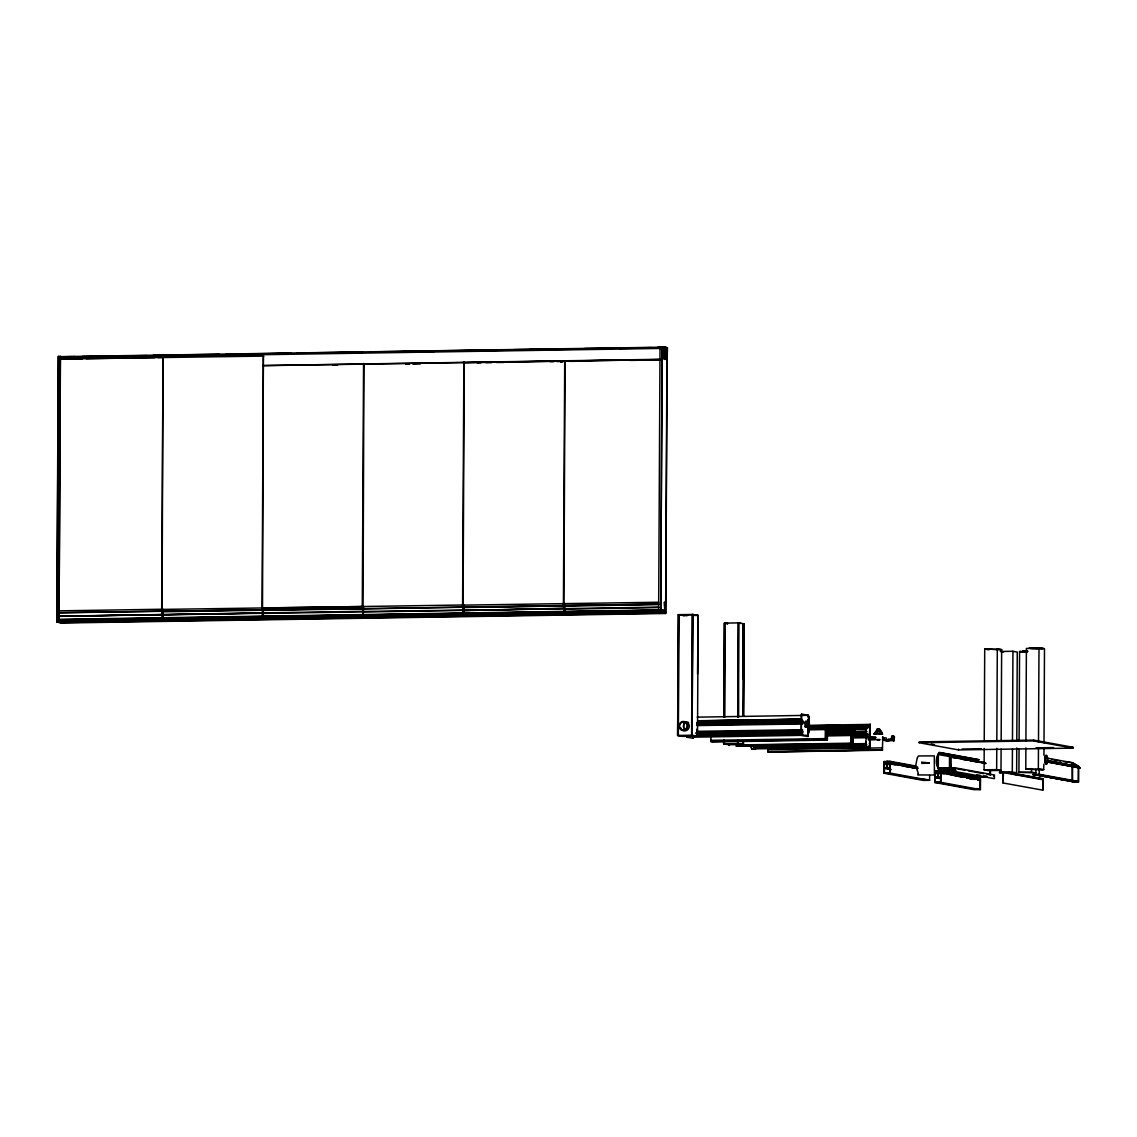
<?xml version="1.0" encoding="UTF-8"?>
<svg xmlns="http://www.w3.org/2000/svg" width="1137" height="1137" viewBox="0 0 1137 1137"><rect width="100%" height="100%" fill="white"/><g stroke="black" fill="none" stroke-linecap="round" stroke-linejoin="round"><path stroke-width="1.5" d="M807.412 725.378L807.057 722.805M884.145 761.932L889.93 761.293L915.64 766.011L918.398 773.473M941.109 772.705L938.764 772.762L938.778 771.071M947.491 771.81C936.206 768.811 945.614 772.549 934.841 771.128L934.77 782.498L974.125 789.689L980.421 789.59L980.464 779.485L940.867 772.293M262.519 607.94L263.329 608.053L263.272 616.993M362.746 606.533L161.454 609.418M463.057 605.111L463.214 614.037M1003.019 772.563L1002.976 782.952L1003.488 772.563L1042.842 779.755L1042.785 790.144L1042.828 778.689L1040.17 779.314M754.84 748.359L755.423 746.639L815.286 745.687M827.594 725.719L827.523 726.77M855.237 731.844L855.209 731.006M869.549 745.588L870.018 746.639L869.848 744.834M882.795 736.833L882.411 749.979M58.413 356.407L56.921 622.124L63.956 622.991M57.589 610.896L57.561 619.963L659.389 610.285M262.704 612.942L57.504 616.325L57.518 612.701L162.449 611.152M59.138 369.17L59.92 369.17L58.556 610.882M58.015 612.715L59.337 359.065L163.003 357.43L162.065 611.152M60.36 356.364L59.039 622.095L60.432 356.378L58.243 356.393L56.85 622.124L660.753 612.573L665.713 613.483L667.206 347.723L660.028 346.884L658.636 612.601M60.858 357.984L60.858 356.776L75.07 356.549M61.256 358.056L61.256 356.847M61.455 358.041L61.469 356.847M61.725 358.141L61.725 356.933M161.681 611.081L163.003 357.43M162.179 618.315L162.15 609.233L57.433 610.882L57.291 620.958M162.449 616.766L162.108 618.301M162.69 618.4L162.676 609.333M162.904 618.4L162.918 609.375M262.05 609.659L263.372 356.023L262.476 616.879M262.548 616.894L262.59 607.84M262.988 616.979L262.789 615.501M263.059 616.993L263.045 607.925M363.556 363.485L362.277 608.252L363.144 608.991M363.954 363.556L363.001 614.25M363.527 606.547L363.215 614.421L363.271 606.504M463.868 362.049L462.588 606.831L463.669 607.471M463.015 614.051L464.251 362.12M463.598 614.151L463.583 605.083M463.811 614.151L463.825 605.126M563.412 605.396L564.705 360.614M565.089 360.685L563.838 612.616L563.952 603.562L564.691 603.775L564.648 612.715M564.137 612.616L564.393 610.853L563.924 611.479M564.435 612.715L564.421 603.648M661.109 611.45L661.165 609.887M661.905 611.592L661.833 609.802M664.605 347.24L664.946 359.391L665.003 347.311L657.513 347.353M663.468 611.877L663.411 610.086M664.79 347.325L664.946 359.391M663.909 612.09L663.951 613.056L60.162 622.579M665.472 347.396L665.813 359.548L665.87 347.467M664.278 602.24L664.832 611.294L664.605 602.226M666.339 347.552L666.68 359.704L666.737 347.638M665.088 612.175L665.102 610.398M666.993 347.723L665.628 613.483L61.867 623.019L57.006 621.996M60.275 356.663L664.136 347.155L667.447 347.766L667.149 359.789M682.641 736.406L677.624 735.483L678.249 614.705L693.101 614.463M677.638 735.468L678.533 614.676M694.65 614.89L679.159 614.691L678.32 735.483L681.219 735.881M692.248 614.492L691.609 735.269L697.507 736.165L698.146 615.387L693.129 614.477L691.964 735.227L692.547 614.449M694.025 735.667L693.215 738.311L687.103 737.245A2.274 0.739 89.1 0 1 686.521 736.25M693.755 736.748L693.769 735.81M696.526 736.08L696.938 729.044M683.522 736.392L697.223 736.207L697.251 730.878M697.549 674.042L698.118 615.415M827.438 728.121L827.381 740.088L712.927 741.964L710.81 741.58L710.938 735.852M729.613 744.735L723.629 743.911L723.644 740.358M723.757 717.276L724.255 623.133L727.595 623.744M723.672 743.896L723.928 740.329M724.056 717.234L724.539 623.104L738.666 622.877L738.638 717.035M724.383 717.291L724.837 630.268M724.539 740.358L724.297 743.911M724.667 717.262L724.923 623.133L727.893 623.531M737.629 740.144L737.615 743.697L743.513 744.593L743.527 741.04M737.757 717.049L738.24 622.92L744.152 623.815L743.669 716.182M723.914 743.882L737.913 743.655L737.927 740.116M738.055 717.021L738.553 622.877M738.524 740.13L738.027 743.655M743.029 678.817L743.172 623.73M743.044 716.154L743.3 623.829M728.646 744.678L743.228 744.636L743.243 741.082M743.371 716.211L744.124 623.843M754.002 748.146L870.047 747.009M754.087 748.189L866.749 746.213M755.053 747.279L754.911 748.174L756.844 747.89M755.409 746.597L755.067 745.318M754.101 747.933L866.323 745.872M755.082 745.375L755.622 746.156M755.508 745.773L755.252 749.354M882.483 750.193L768.015 752.04L767.958 748.416M768.058 752.012L882.483 749.851L768.001 751.571M801.983 735.426A2.274 0.739 89.1 0 1 801.258 733.024L801.358 714.278M802.694 731.659L696.626 733.649M803.092 722.663L697.18 724.255M807.227 724.027C806.957 726.5 804.541 724.397 807.455 724.951M807.995 735.227L807.995 733.536M808.663 719.01A15.804 5.131 89.1 0 0 808.421 717.205L808.407 716.239A15.875 5.159 89.1 0 1 808.819 719.124L808.819 719.124A17.211 5.6 89.1 0 0 808.464 716.296L808.293 715.429L808.691 716.282A17.211 5.6 89.1 0 1 808.606 732.797L808.222 733.621L808.379 732.797A17.211 5.6 89.1 0 0 808.876 729.272A15.52 5.045 89.1 0 1 808.777 730.053L808.748 730.11A15.79 5.131 89.1 0 1 808.322 732.825L807.867 736.506L801.756 735.426M808.052 733.209L808.336 728.675M808.009 736.463L808.464 733.493M808.649 719.138C807.355 721.725 810.496 719.11 808.18 720.133M827.31 729.94L827.096 739.562L710.781 741.495M827.352 729.172L827.352 728.106M827.693 728.604L827.693 727.168L828.077 728.248M828.404 728.931L828.333 725.832L828.432 727.609M828.788 727.879L828.646 725.676M828.916 729.03L828.845 725.946M868.611 726.614L868.526 727.495L868.554 726.387L829.072 727.41L829.541 728.32M834.757 727.737L829.214 727.552M829.299 726.017L829.37 727.055M829.584 728.945L829.555 727.566M829.612 726.472L827.622 725.633L829.47 726.159M850.846 732.356L850.718 744.351L852.849 744.82L853.134 730.21M850.888 734.246L828.006 734.616L850.917 734.189L850.846 743.172L736.406 744.977M850.86 732.399L851.002 733.536M850.988 743.925L736.435 745.048L738.155 746.085M736.293 746.156L852.608 743.626M852.864 732.768L852.707 733.848M853.83 732.995L853.844 730.494M854.356 732.555L854.129 730.324L826.542 730.807M854.413 733.692L854.47 730.622M854.768 730.679L855.024 731.802M855.095 732.2L855.152 733.806L851.442 733.834M868.426 726.273L868.426 727.396L868.469 726.273M868.313 746.327L870.018 747.364L753.888 748.857M869.35 743.527L869.848 744.792M869.393 734.729L869.876 726.188M828.859 726.586L867.659 726.429C872.065 723.303 868.881 727.637 870.118 724.894M869.99 745.502L869.308 746.27L869.762 745.502M869.663 744.238L869.535 737.032M870.032 725.193L869.393 725.832L869.961 725.036M869.819 744.252L869.862 737.089M869.862 725.847L869.649 725.15M870.274 724.539L869.919 747.492L870.274 724.397L808.421 725.363M877.068 730.437L873.983 733.962L875.476 733.763M877.75 730.224L876.968 730.238M876.982 730.437C881.076 728.874 885.311 735.909 879.1 733.706M882.667 734.189L880.223 730.295L877.707 730.224M929.64 775.477L929.625 780.309L923.329 780.408L883.961 773.217L884.017 763.112L887.684 763.737M884.273 739.874L884.288 737.671M884.401 772.748L884.43 768.37L889.859 768.285L889.83 772.663L884.401 772.748L892.957 774.311M884.43 767.887L884.444 763.993L886.931 763.965L886.917 767.845L884.43 767.887L889.56 768.825M885.382 762.074L884.145 762.088M886.434 740.272L886.448 738.069L884.06 737.686C881.843 743.896 895.473 739.633 888.509 739.363M886.59 761.818L886.576 763.51L887.741 763.495M886.704 763.51L886.718 761.818M886.888 763.51L886.888 761.818M887.457 761.804L887.443 763.495L894.805 764.732M887.627 763.495L887.755 761.804M887.969 761.79L887.969 763.481L890.314 763.012L917.687 768.015M888.949 763.368L917.687 768.456M888.963 761.861L889.93 761.293M889.774 739.846L888.31 739.391M929.625 780.309L890.257 773.117L890.2 763.197M890.2 761.989L884.032 761.861L887.443 762.486M884.401 740.002L893.81 739.675L894.194 737.018L894.066 740.77L894.378 736.875L893.128 737.316M893.753 736.264C889.631 733.706 892.19 744.166 894.151 738.283M892.076 739.306L892.275 735.781M894.322 736.406C892.005 735.881 894.023 742.475 894.08 738.453M893.895 737.003L893.639 738.894M919.165 742.745L919.179 741.892L1033.604 740.088L1072.958 747.279L1072.958 748.118L958.534 749.923L919.165 742.745L1033.59 740.926L1072.958 748.118M934.415 774.425L934.301 755.878L918.454 755.949L917.488 757.526M935.197 782.029L935.225 777.651L940.654 777.566L940.626 781.943L935.197 782.029L967.715 787.969M935.225 777.168L935.254 773.274L937.727 773.245L937.712 777.139L935.225 777.168L940.356 778.106M937.158 772.79L937.172 771.099M937.385 772.79L937.385 771.085M937.556 772.776L937.57 771.085M938.196 773.231L938.167 777.125L940.654 777.083L940.683 773.188L938.196 773.231L941.607 773.856M938.153 771.085L938.139 772.776L944.094 773.814M938.323 772.762L938.338 771.071M978.602 759.573L977.735 761.719L978.602 759.573L939.233 752.381L938.38 753.689L938.309 768.626L939.148 769.891L978.502 777.083L987.087 776.955M938.551 771.085L938.551 772.776L934.813 772.833L938.238 773.458M956.288 770.985L949.452 769.735L949.523 756.489L951.115 757.029L951.058 768.143L955.066 767.83L994.42 775.022L994.406 778.646L954.583 771.469L954.597 769.65L939.148 769.891L949.452 769.252M939.759 772.648L944.776 773.672M980.421 789.59L941.066 782.398L941.109 772.734M955.037 770.175L949.907 769.237L949.963 757.526L950.603 768.626L954.014 769.252M955.066 767.83L954.583 771.469M958.534 749.923L958.534 749.084M977.493 779.954L977.507 778.276M977.678 779.954L977.692 778.262M977.905 779.968L977.919 778.276M978.118 779.954L978.133 778.262M978.218 775.804L978.502 777.083L963.11 773.785M975.916 789.206L979.995 789.135L980.009 784.757M980.009 784.274L980.037 780.38M980.35 778.305L976.925 778.276M1001.114 749.098L1001.001 770.417L988.408 770.616L984.088 769.82L984.201 748.501M984.23 741.395L984.713 649.042L1001.64 649.625L1001.157 740.215M989.957 774.226L989.986 771.057M990.412 775.335L990.441 770.559M993.951 776.358L993.965 775.519M1001.001 770.417L996.666 769.621L996.779 748.302M996.822 741.196L997.305 648.843M1002.905 773.245L999.48 772.62L1002.393 771.995M1002.223 772.094L999.48 772.62M1016.762 747.975L1016.634 772.847L1012.3 772.051L1012.427 748.956M1012.47 740.073L1012.939 651.274L1000.347 651.473M1016.791 740.869L1017.26 652.055L1012.669 651.302M1035.864 769.351L1035.85 772.904L1018.937 772.307L1019.05 749.226M1019.093 740.343L1019.562 651.529L1027.436 651.402M1043.894 764.206L1043.61 769.65L1025.773 769.195L1025.887 747.89M1025.915 740.784L1026.398 648.417L1042.871 648.431L1044.491 648.73L1044.008 742.887M1035.85 772.904L1031.515 772.108L1031.543 768.555M1072.063 781.531L1032.865 774.368L1039.317 774.297L1078.359 781.432L1072.518 781.531M1033.59 740.926L1033.604 740.088M1038.465 747.691L1038.351 768.996L1042.686 769.792M1038.493 742.362L1038.991 648.218L1042.231 648.715M1039.175 769.522L1039.303 774.78L1032.851 774.851M1043.937 755.323L1043.979 748.217M1072.234 779.897L1072.134 766.565M1072.532 779.883L1072.603 765.144M1078.359 781.915L1078.43 766.21L1072.163 762.685L1063.663 761.691M1072.063 782.014L1078.516 781.943L1078.587 766.239L1072.319 762.714L1046.694 758.038M866.465 747.066L866.437 747.037A3.894 1.265 89.1 0 1 865.754 741.608A14.34 4.662 89.1 0 0 866.238 730.494L866.238 729.13A3.24 1.052 89.1 0 1 866.607 727.509A2.885 0.938 89.1 0 1 866.877 727.126L870.018 724.368M885.254 762.074L888.921 762.458M889.077 763.211L895.686 764.704M755.65 748.075L756.631 747.649M755.693 748.061L756.347 748.061M756.389 748.047L755.423 747.62M805.422 724.795C804.229 723.274 806.503 720.375 805.451 721.498M805.394 721.654L805.806 725.136M807.028 721.881C806.801 722.436 804.484 725.619 806.062 721.455M807.256 721.526L806.005 723.288M808.876 720.346L807.867 720.034M869.507 745.844L869.45 746.284M755.38 747.734C756.546 747.89 754.627 747.364 755.409 747.933M805.451 723.288L806.289 721.384M915.64 766.011L917.189 758.081M57.646 616.353L262.974 613.056M827.637 725.861L827.963 726.813M806.034 725.164L807.384 722.663M870.246 724.368L867.105 727.126A2.885 0.938 89.1 0 0 866.835 727.509A3.24 1.052 89.1 0 0 866.465 729.13L866.238 730.437M868.057 727.069L866.948 726.714L867.829 727.069M867.247 726.756L868.384 726.358M868.441 727.097L867.659 726.429M828.972 727.495L868.412 726.898M162.506 615.813L162.719 615.771M162.662 613.767L162.449 613.781M262.889 610.569L262.505 609.759L57.66 612.843M262.889 614.321L262.704 614.762M363.257 611.649L363.172 610.967M263.585 610.37L363.129 608.764M363.016 612.744L362.945 613.412M463.285 611.322L463.555 612.033M463.541 610.228L463.427 609.944M564.037 610.128L564.393 609.901M463.555 610.512L564.066 608.238M564.208 606.376L564.151 605.666L564.35 606.362M802.907 722.762L697.18 724.425M808.066 720.176L808.961 719.678M867.886 726.699L868.654 726.941M807.199 723.644L807.014 724.354M808.961 719.934L808.805 719.863M806.659 722.976L806.787 724.255M1079.923 767.987L1045.969 761.79M894.535 737.16L893.213 737.046L894.037 737.032L893.867 740.699L893.583 736.264M363.016 614.079L362.817 606.419L363.556 606.632M804.996 725.989C803.703 726.927 809.288 728.248 807.412 726.33M807.355 726.301L805.11 725.889L805.309 727.083M853.12 730.48L826.372 731.077M929.256 763.026L921.851 763.439L921.752 762.259M929.313 762.884L921.851 762.231M363.357 608.991L363.03 608.522M463.043 610.143L363.883 611.464M827.907 728.106L808.18 728.49M806.645 721.739L806.46 724.255M877.309 730.224L875.817 733.862M876.556 733.834L878.105 730.21M882.852 737.018L882.497 737.97M162.719 611.976L162.463 611.365M564.449 608.707L363.726 611.99M917.9 773.999L917.9 774.752M1079.738 767.83L1072.163 763.24M807.185 722.194L806.204 722.563M828.418 727.154L808.094 727.524M563.938 608.508L462.787 610.583M755.124 747.393L866.337 745.488M828.873 726.06L828.859 726.941M828.418 727.538L808.123 727.993M853.958 730.594L853.944 732.1M854.384 732.114L854.384 731.546M1079.539 767.759L1046.523 761.42M693.257 738.14L693.513 737.174L806.389 735.269M801.585 714.263L801.258 733.024M874.822 734.118L874.04 733.905L876.57 730.395M802.779 732.157L696.867 733.564M978.971 759.843L939.617 752.651L938.38 754.527L985.694 763.041M806.503 721.597L806.005 721.881M1079.169 767.546L1046.41 761.221M806.09 723.644L806.176 722.848L805.735 724.212M684.161 722.592L683.266 726.841M942.104 768.967L938.309 768.626A14.227 13.431 -79.6 0 1 938.38 753.689L977.735 760.88A14.227 13.431 -79.6 0 0 977.251 761.79M939.148 769.891L978.886 776.798M807.043 722.393L806.147 724.383M1036.731 648.502L1039.943 648.275L1035.935 648.019M1046.182 760.326L1078.672 766.864L1046.31 761.008M940.768 770.573L934.742 770.787L934.813 775.96M894.236 737.288L894.108 740.358M893.639 740.272L893.753 737.032L893.995 739.078M894.123 737.003L893.668 738.709M894.094 738.226L893.781 739.064L894.08 737.543M893.853 739.817L893.639 739.363M893.767 740.5L893.497 739.746M880.137 730.423L879.768 730.267M1078.558 766.423L1046.196 760.554M463.555 607.087L363.883 608.949M684.474 614.946L685.099 615.188M1030.776 648.133L1032.439 648.431M1038.223 648.346L1036.873 648.005M893.895 737.558L894.151 737.16M880.336 730.295L882.369 734.232M684.772 614.904L684.176 615.16M692.874 615.245L692.959 614.918M1031.074 648.09L1030.477 648.36M1037.925 648.388L1039.104 648.275L1037.612 648.104M1024.21 651.203L1024.536 651.487M891.635 739.363L889.774 739.661M933.804 775.022L917.985 774.922M882.156 734.132L880.621 734.346M893.682 740.755L894.037 739.732M684.261 614.89L685.185 614.875M1031.486 648.062L1029.056 648.204L1031.884 648.417M1037.512 648.417L1038.436 648.403M1024.622 651.174L1022.262 651.373L1025.02 651.515M950.603 768.626L954.597 768.328L954.597 769.166L949.907 769.237M892.644 739.761L890.442 739.647M893.611 739.931L891.948 739.562M685.682 614.847L682.754 615.018L685.583 615.216M1030.392 648.005L1031.984 648.033M1037.967 648.445L1036.432 648.46M1023.527 651.103L1027.009 651.103M1024.167 651.146L1026.341 651.103M697.351 615.401L696.043 615.273M684.247 615.529L681.603 615.089M684.147 615.614L678.249 614.705M728.32 744.678L729.286 744.678M741.608 744.479L742.39 744.522M684.772 614.776L687.572 614.804M1031.074 647.962L1032.567 648.019M876.172 733.735L874.381 734.061M683.977 615.529L687.43 615.558M739.931 623.261L740.656 623.318M679.159 614.691L681.859 615.103M685.554 614.747L686.705 614.776M1031.856 647.934L1033.874 647.991M1032.268 647.976L1033.206 648.005M1037.143 648.545L1035.125 648.488L1036.276 648.559M697.862 615.43L692.334 615.487M677.851 735.454L691.907 735.227M682.257 736.25L680.978 735.881M888.58 739.533L891.067 739.32M801.827 714.121L808.435 715.329L697.194 717.163M949.452 768.399L938.309 768.626L946.865 770.19M739.05 744.053L740.031 744.095M82.177 356.435L146.957 355.583M153.197 355.312L219.398 354.346M226.007 354.161L290.802 353.309M297.027 353.038L362.973 352.044M369.838 351.901L435.727 350.907M440.872 350.779L506.86 349.812M513.668 349.627L578.463 348.775M584.702 348.505L651.274 347.624M62.123 357.004L75.028 356.89M97.64 356.435L146.446 355.838M168.66 355.327L219.256 354.687M241.47 354.175L291.186 353.38M312.504 353.053L362.689 352.356M385.301 351.901L435.499 351.205M458.112 350.75L506.917 350.153M529.146 349.627L578.861 348.846M601.942 348.476L651.657 347.695M63.231 357.316L74.516 357.117M113.359 356.464L145.493 355.995M186.113 355.312L218.247 354.843M258.866 354.161L291.001 353.692M329.844 353.038L362.021 352.584M402.597 351.887L434.817 351.432M473.575 350.779L507.287 350.239M546.328 349.627L578.662 349.158M619.082 348.476L651.458 348.007M663.894 347.823L667.447 347.766M60.389 357.899L660.583 348.419M59.735 359.136L82.575 358.78M86.085 358.724L154.618 357.643M158.128 357.586L263.77 356.094M262.647 365.545L660.526 359.292M263.23 365.659L660.085 359.562M332.828 364.977L337.774 364.821M405.639 363.826L409.192 363.769M412.745 363.712L420.761 363.414M463.37 362.746L660.483 359.633M333.326 365.062L337.092 365.048M406.08 363.911L409.633 363.854M413.186 363.797L420.548 363.741M477.256 362.831L480.923 362.788M485.94 362.66L491.582 362.618M496.585 362.49L503.876 362.405M550.01 361.68L553.733 361.637M556.917 361.538L564.208 361.452M569.339 361.339L575.038 361.296M578.591 361.239L585.697 361.125M629.671 360.386L636.962 360.315M640.316 360.216L646.072 360.173M651.402 360.088L658.508 359.974M261.737 608.025L463.114 604.998M462.816 605.14L658.806 602.226M161.44 611.351L262.69 609.787M263.514 609.802L363.271 608.323M263.443 609.915L564.066 605.907L462.958 607.542M161.582 611.805L262.69 610.214M462.816 607.073L564.066 605.509M564.833 605.509L658.806 604.031M564.762 605.623L658.92 604.173M564.904 606.078L658.92 604.614M57.504 616.197L162.122 614.548M263.571 612.886L362.902 611.322M161.426 614.847L262.562 613.269M263.429 613.412L363.257 611.82M564.89 608.608L658.906 607.13M564.748 609.134L658.906 607.556M59.025 619.367L659.389 609.915M59.025 619.722L659.261 610.256M193.318 617.974L205.797 617.789M263.031 616.808L277.4 616.624M334.065 615.7L350.21 615.472M385.557 614.875L389.152 614.833M406.875 614.548L423.007 614.321M476.005 613.426L494.78 613.34L491.269 613.397M548.801 612.274L567.59 612.189L562.303 612.274M601.217 611.635L604.884 611.592L601.374 611.663M619.836 611.152L638.624 611.066L635.114 611.123M385.443 615.216L389.152 615.188M418.473 614.548L422.026 614.492M169.555 618.77L173.137 618.713M385.514 615.373L389.124 615.33M601.175 611.976L604.756 611.933M57.006 620.916L660.753 611.379L665.642 612.274M57.006 621.029L660.753 611.507L665.642 612.402M694.906 614.89L693.684 614.847M740.898 623.318L739.69 623.275M1001.64 649.625L985.253 649.056M697.748 720.759L801.613 719.124M697.734 720.886L801.784 719.295L743.697 720.304M697.919 721.043L734.9 720.446M708.323 721.427L734.8 721.114M780.494 720.289L801.699 720.062L697.436 721.725M722.194 721.668L755.65 721.142M794.379 720.531L801.414 720.417M697.009 722.649L802.935 720.815M697.009 722.791L802.637 721.213M697.095 723.061L802.722 721.384M696.995 723.331L802.992 721.569M806.048 721.611L807.27 721.569M697.18 723.402L802.793 721.739M697.905 723.658L701.444 723.644M713.183 723.53L746.639 723.061M766.565 722.563L771.838 722.492M785.354 722.393L802.978 722.166M715.017 723.587L746.611 723.288M785.425 722.464L802.949 722.407M805.223 722.365L806.488 722.237M805.181 722.805L806.716 722.663M697.095 724.994L802.736 723.288M697.251 725.051L720.304 724.837M748.317 724.255L792.475 723.7M805.181 723.388L806.645 723.516M805.195 723.601L806.659 723.743M696.924 725.562L802.708 723.971M805.238 724.07L807.455 724.013M807.455 725.264L806.9 725.292M808.208 725.818L840.2 725.363L808.18 726.074M808.109 726.273L840.2 725.69M808.137 726.458L828.447 726.102L808.904 727.055M834.672 725.96L839.945 725.889M809.814 726.642L828.461 726.429M868.043 726.088L829.726 726.714M808.194 727.111L828.447 726.913L808.165 727.765M807.355 727.509L807.455 726.401M808.109 728.149L828.503 727.836M832.966 727.978L829.314 728.277M857.611 727.637L866.835 727.509M808.18 728.689L866.266 727.609M808.18 728.916L867.801 727.822M808.123 729.087L866.096 728.305M696.768 731.318L802.551 729.712M807.782 729.869L825.547 729.556M827.665 729.783L866.465 729.187M696.896 732.114L802.537 730.494M728.746 731.674L744.749 731.517M826.599 730.579L855.123 730.778L853.219 730.338M696.882 732.725L802.537 730.977M695.531 733.01L802.495 731.318M826.485 731.034L854.129 730.395L853.873 733.607M696.668 733.18L802.523 731.631M831.318 731.276L826.386 731.517L831.318 731.475M696.711 733.919L802.338 732.256M854.214 731.389L866.579 731.276M719.835 733.848L763.837 733.152M790.243 732.74L802.566 732.541M696.867 734.445L802.495 732.768M854.214 732.143L866.536 731.958M696.697 734.971L802.352 733.237M826.528 732.839L853.162 732.384M826.585 733.038L853.233 732.583M697.095 735.284L711.179 735.056M762.231 734.26L783.35 733.919M826.585 733.266L866.394 732.768L826.301 733.436M693.044 735.625L694.266 735.682M697.251 735.682L735.98 735.071M762.387 734.658L802.878 734.019M696.697 735.952L802.324 734.275M826.301 733.678L855.095 733.379L853.219 732.882M682.314 736.25L802.48 734.331M851.442 733.72L855.095 733.607M851.798 734.189L867.659 733.862M877.409 733.791L876.997 733.791M852.452 734.232L863.04 734.104M687.103 737.245L687.331 737.231A2.274 0.739 89.1 0 1 686.748 736.236M851.983 734.63L864.305 734.431L851.954 734.843M851.798 735.014L867.63 734.758M851.826 735.198L867.687 735.028M826.4 735.952L867.758 735.17M851.812 736.776L867.659 736.52L851.784 736.847M868.384 736.918L875.774 737.217M851.769 737.941L867.773 737.714M868.355 737.515L875.547 737.43M710.909 740.315L825.462 738.609M868.398 737.97L875.547 737.757M875.604 737.899L868.412 738.197L875.447 738.112M716.338 740.983L735.724 740.755M788.524 739.846L807.91 739.618M870.103 738.453L875.376 738.368M716.196 741.31L751.401 740.755M788.367 740.173L827.096 739.562L825.505 739.334M868.398 739.491L875.447 739.405M868.398 739.746L875.447 739.59M886.562 740.4L893.298 740.471L886.22 740.372M865.754 741.608L865.982 741.594A3.894 1.265 89.1 0 0 866.664 747.037L866.692 747.066A3.709 1.208 89.1 0 0 867.105 747.307M725.96 744.238L726.927 744.252M740.272 744.11L739.42 744.053M741.409 744.493L742.205 744.451M849.083 743.683L852.764 743.513L852.508 734.118M750.647 745.502L762.97 745.303M835.155 744.166L821.07 744.394L840.456 744.166M851.741 743.811L865.982 743.612M750.676 745.574L768.271 745.303M754.911 746.469L866.536 744.721M824.083 745.559L866.337 744.891M755.139 747.577L866.266 745.687M753.888 748.132L866.749 746.412M783.748 748.203L827.793 747.592M855.919 747.066L870.047 746.924M751.813 748.871L752.04 748.871A3.709 1.208 89.1 0 0 752.452 749.127L752.211 749.127A3.709 1.208 89.1 0 1 751.813 748.871A3.894 1.265 89.1 0 1 750.974 745.176M768.001 749.667L882.44 747.862M962.058 749.027L981.416 748.729M1035.992 747.862L1053.601 747.577M1067.671 747.364L1072.958 747.279M884.017 763.552L886.363 763.51L886.377 761.818L890.143 762.444M949.452 767.916L938.309 768.1L941.734 768.726M984.088 769.82L996.666 769.621M1025.773 769.195L1043.851 769.507M883.961 773.217L890.257 773.117M939.759 772.492L980.464 779.925L978.985 779.925M1012.3 772.051L999.707 772.25L1016.634 772.847M1018.937 772.307L1031.515 772.108M978.516 776.599L987.129 776.472L983.676 775.988M976.74 777.793L980.464 778.092L937.57 770.602M929.185 779.854L915.2 778.376M1042.601 778.944L1008.505 772.691M934.77 782.498L941.066 782.398M876.954 739.505L879.882 739.533M879.782 740.031L876.854 740.016M729.528 744.82L728.732 744.849M686.421 614.719L687.473 614.762M877.807 733.82L878.674 733.82M726.841 623.474L727.609 623.517M1033.647 647.905L1036.461 647.934M1033.789 647.962L1034.585 647.962M1034.4 648.573L1035.352 648.573M1026.782 651.018L1027.734 651.018M1034.571 647.991L1035.381 647.962M1033.462 648.559L1034.428 648.488M890.356 739.462L891.337 739.32M726.756 744.252L727.254 744.309M686.549 615.302L687.43 615.288M686.236 615.344L687.16 615.373M1035.267 648.005L1037.314 647.962M1032.552 648.545L1033.732 648.474M1025.688 651.643L1026.882 651.586M879.526 733.72L882.312 733.962M685.384 615.316L686.762 615.273M1033.064 648.46L1030.264 648.431M1024.835 651.615L1026.199 651.572M1039.886 648.289L1041.478 648.332M686.137 615.245L683.962 615.231M1025.574 651.544L1023.399 651.529M1041.421 648.36L1042.871 648.488M866.877 747.322L870.132 747.535M752.211 749.127L755.48 749.34M687.004 722.606C682.456 721.981 683.039 728.533 686.165 730.039M1042.444 648.445L1043.865 648.545M869.521 737.728L869.421 734.928M853.205 732.995L854.711 733.152L854.825 732.185M59.934 356.705L63.871 357.274M1038.721 648.246L1041.421 648.744M1020.102 651.544L1022.803 652.041M1019.562 651.529L1022.447 652.055M997.035 648.872L1001.086 649.611M1000.887 651.487L1003.587 651.984M984.713 649.042L989.048 649.824M694.949 614.904L696.853 615.245M563.895 603.676L564.691 603.775M463.057 604.983L463.853 605.211M1051.782 759.516L1060.281 761.065M1046.239 760.795L1078.601 766.665M1045.77 761.619L1080.136 768.001M931.146 744.081L934.571 744.707M827.708 728.22L829.569 728.689M825.448 728.376L827.267 728.718M882.497 739.306L883.691 739.519M882.497 739.476L883.648 740.244M162.15 609.233L162.946 609.46M950.759 756.46L985.211 762.714M949.637 756.745L985.85 763.495M949.637 756.958L954.767 757.896M963.21 759.559L966.748 760.084M970.174 760.71L978.715 762.273M982.141 762.899L985.566 763.524M1039.147 774.752L1078.516 781.943M1036.873 775.008L1057.239 778.731M1060.636 779.357L1064.033 779.982M1067.43 780.593L1070.827 781.218M1034.713 774.709L1044.903 776.571M1048.3 777.196L1070.358 781.218M1008.618 772.435L1042.828 778.689M851.016 743.996L852.579 744.28M1006.799 772.606L1042.714 779.158M1006.913 772.705L1042.842 779.271M827.352 740.159L825.235 739.775L825.348 727.694M1013.991 774.283L1017.416 774.908M956.316 768.64L964.872 770.204M968.298 770.829L983.69 773.643M987.115 774.269L990.54 774.894M951.058 768.143L954.483 768.768M976.825 774.738L980.25 775.363M939.148 768.598L947.704 770.161M939.148 769.408L947.704 770.971M951.129 771.597L959.685 773.16M950.916 772.435L959.472 773.999M962.897 774.624L966.322 775.249M969.733 775.875L980.009 777.751M886.888 761.335L916.55 766.636M886.718 761.335L917.687 767.177M937.385 770.602L980.464 778.632M884.487 761.364L916.465 767.191M935.069 770.644L979.199 778.66M1002.976 782.952L1042.785 790.144M934.841 771.128L938.252 771.753M888.85 763.026L917.687 768.427M939.645 772.321L980.464 779.897M904.242 766.267L907.667 766.892M911.078 767.518L914.503 768.143M948.201 774.297L951.612 774.922M955.037 775.548L963.593 777.111M967.018 777.736L975.574 779.3M953.943 775.59L962.925 777.253M966.351 777.879L974.906 779.442M969.676 778.731L973.428 779.357M884.259 763.297L890.811 764.576M884.444 763.993L887.869 764.618M935.254 773.274L938.665 773.899M884.43 768.37L891.266 769.621M935.225 777.651L940.356 778.589M976.569 788.509L979.995 789.135M711.08 741.139L712.657 741.423M896.382 774.937L904.938 776.5M908.364 777.125L911.789 777.751M971.14 788.595L974.565 789.22M802.296 731.517L801.159 731.347M801.059 731.503L802.253 731.986M687.714 722.18L688.51 722.521M752.012 748.842L752.04 748.871A3.894 1.265 89.1 0 1 751.202 745.176M684.033 728.504L684.588 729.258M977.664 775.804L978.502 777.083M938.679 768.342L939.532 769.607M806.304 724.653L807.27 725.15M880.194 734.303L879.526 730.48L878.688 730.551L879.398 734.317M808.109 715.415L808.251 716.211M682.797 722.35A4.605 4.335 -79.6 0 1 689.292 725.818A4.605 4.335 -79.6 0 1 683.451 730.622M682.754 730.295A4.605 4.335 -79.6 0 1 681.603 729.286M681.177 728.646A4.605 4.335 -79.6 0 1 680.864 727.922M809.103 724.454A15.875 5.159 89.1 0 1 808.976 727.609A17.211 5.6 89.1 0 0 808.99 720.759A16.188 5.259 89.1 0 1 809.103 724.667M808.691 729.343A16.16 5.244 89.1 0 1 808.35 731.83M662.118 346.87L660.725 612.587L662.146 346.856M662.573 610.143L662.601 611.72L662.715 610M664.022 347.14L664.079 359.235L664.136 347.155M664.235 610.455L664.264 612.033L664.235 610.384M887.386 763.95L887.372 767.845L889.859 767.802L889.873 763.908L887.386 763.95M937.897 755.707L937.84 766.608A13.743 12.962 -79.6 0 1 937.883 755.75L937.897 755.707M877.11 729.101L879.796 729.172L877.167 729.101M561.849 362.063L561.067 362.063L561.849 362.063M866.579 731.56L854.228 731.787L866.536 731.631M867.787 737.032L851.954 737.273L867.787 737.06M866.522 744.394L736.307 746.242L866.536 744.437M1027.564 651.586L1026.754 651.615L1027.535 651.672M1045.102 757.569A3.994 1.293 89.1 0 0 1046.196 763.751A3.994 1.293 89.1 0 0 1047.348 757.981A3.994 1.293 89.1 0 0 1045.102 757.569M1044.931 757.242A4.605 1.492 89.1 0 0 1046.196 764.362A4.605 1.492 89.1 0 0 1047.532 757.711A4.605 1.492 89.1 0 0 1044.931 757.242M685.796 729.016A3.994 3.766 -79.6 0 0 684.687 722.237A3.994 3.766 -79.6 0 0 679.656 726.742A3.994 3.766 -79.6 0 0 685.796 729.016M686.151 729.471A4.605 4.335 -79.6 0 0 684.886 721.668A4.605 4.335 -79.6 0 0 679.102 726.856A4.605 4.335 -79.6 0 0 686.151 729.471"/></g></svg>
